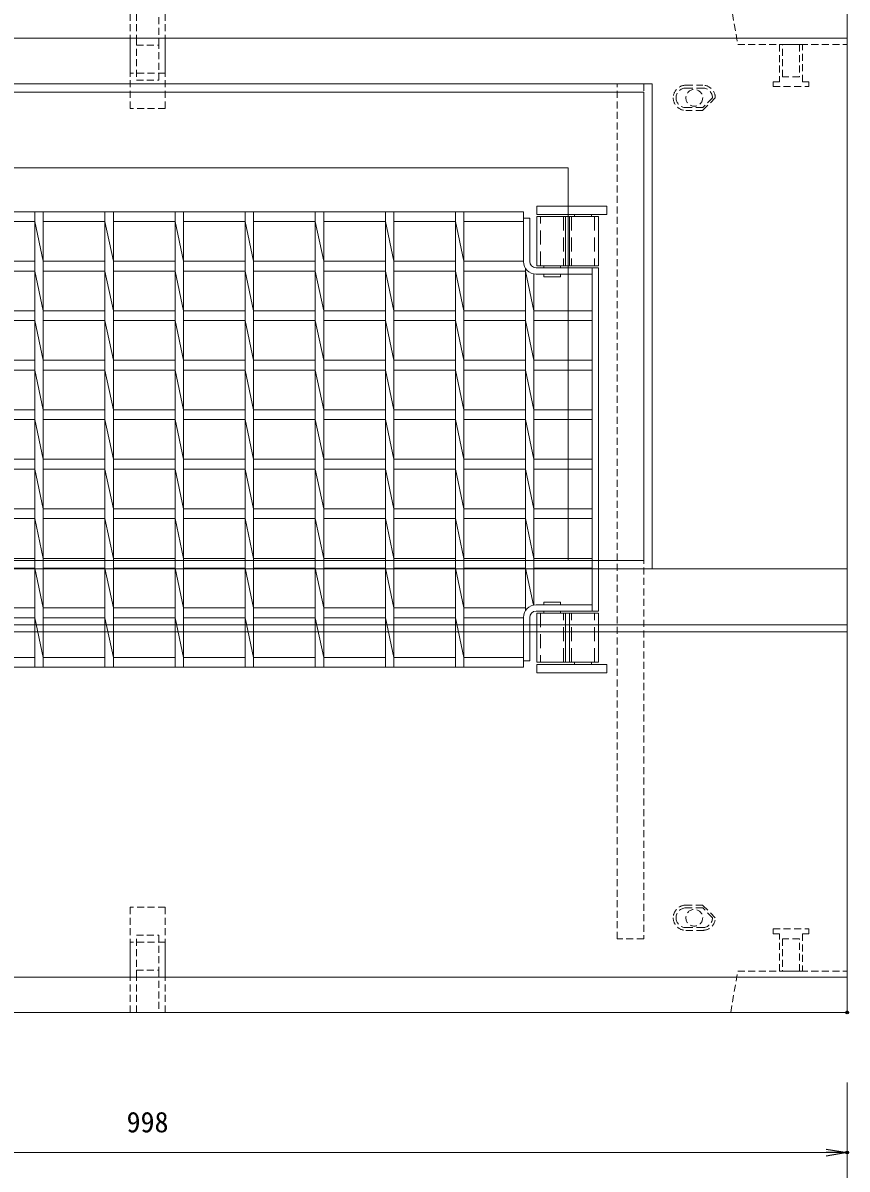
# Model space of a CAD drawing. Units: millimetres, scale not verified. Extents: x -1945 to 1945, y -1223 to 1617.
# Drawn here: x 265 to 852, y 376 to 1193 of the extents above; entities that cross this region are included whole.
import ezdxf
from ezdxf.enums import TextEntityAlignment as Align

# ---------------------------------------------------------------- set-up
doc = ezdxf.new("R2010")
doc.units = ezdxf.units.MM
doc.header["$LTSCALE"] = 10
doc.header["$PDMODE"] = 32
doc.header["$PDSIZE"] = 2
doc.linetypes.add('USER1', pattern=[0.75, 0.5, -0.25])
doc.linetypes.add('USER2', pattern=[1.5, 1, -0.5])
doc.layers.add('0-0_0', color=7, linetype='Continuous')
doc.layers.add('0-2_DEFPOINTS', color=7, linetype='Continuous')
for name, color, linetype, lineweight in [('0-3_KIJUN', 7, 'USER1', 18), ('0-5_SUNPO_S10', 3, 'Continuous', 18), ('0-7_10-グレーチング', 5, 'Continuous', 18)]:
    doc.layers.add(name, color=color, linetype=linetype, lineweight=lineweight)
doc.styles.add('ＭＳ ゴシック', font='')
doc.styles.get('ＭＳ ゴシック').set_extended_font_data('MS Gothic')

# ---------------------------------------------------------------- blocks, each defined once
blk = doc.blocks.new('_OPEN')
at = {"layer": '0-0_0'}
blk.add_line((0, 0), (-1, 0), dxfattribs=at)
blk.add_lwpolyline([(-1, 0.1667), (0, 0), (-1, -0.1667)], dxfattribs=at)
blk = doc.blocks.new('D14')
at = {"layer": '0-2_DEFPOINTS'}
blk.add_point((2797.48, 1807.39), dxfattribs=at)
at = {"layer": '0-5_SUNPO_S10'}
for p, q in [((1814.48, 1807.39), (2782.48, 1807.39)), ((2797.48, 1707.39), (2797.48, 1807.39))]:
    blk.add_line(p, q, dxfattribs=at)
at = {"layer": '0-5_SUNPO_S10', "xscale": 15, "yscale": 15}
blk.add_blockref('_OPEN', (2797.48, 1807.39), dxfattribs=at)
at = {"layer": '0-5_SUNPO_S10', "color": 7, "style": 'ＭＳ ゴシック'}
blk.add_text('998', height=14.66, dxfattribs=at).set_placement((2283.48, 1817.39), align=Align.BOTTOM_LEFT)
blk = doc.blocks.new('D15')
at = {"layer": '0-2_DEFPOINTS'}
for p in [(2797.48, 1907.39), (2797.48, 1807.39)]:
    blk.add_point(p, dxfattribs=at)
at = {"layer": '0-5_SUNPO_S10'}
for p, q in [((2797.48, 1857.39), (2797.48, 1807.39)), ((1814.48, 1807.39), (2782.48, 1807.39))]:
    blk.add_line(p, q, dxfattribs=at)
at = {"layer": '0-5_SUNPO_S10', "xscale": 15, "yscale": 15}
blk.add_blockref('_OPEN', (2797.48, 1807.39), dxfattribs=at)
at = {"layer": '0-5_SUNPO_S10', "color": 7, "style": 'ＭＳ ゴシック'}
blk.add_text('998', height=14.66, dxfattribs=at).set_placement((2283.48, 1817.39), align=Align.BOTTOM_LEFT)
blk = doc.blocks.new('M16_insert_dan')
at = {"layer": '0-3_KIJUN', "color": 3}
for points in [[(0, -12.5), (-50, -12.5), (-50, 12.5), (0, 12.5)], [(0, 8), (-30, 8), (-30, -8), (0, -8)]]:
    blk.add_lwpolyline(points, close=True, dxfattribs=at)
blk = doc.blocks.new('A$C4F656620')
at = {"layer": '0-7_10-グレーチング'}
for p, q in [((229.6, 248.75), (273.6, 248.75)), ((273.6, 248.75), (273.6, -76.25)), ((273.6, 248.75), (279.6, 248.75)), ((279.6, 248.75), (279.6, -76.25)), ((279.6, 248.75), (323.6, 248.75)), ((323.6, 248.75), (323.6, -76.25)), ((323.6, 248.75), (329.6, 248.75)), ((329.6, 248.75), (329.6, -76.25)), ((329.6, 248.75), (373.6, 248.75)), ((373.6, 248.75), (373.6, -76.25)), ((373.6, 248.75), (379.6, 248.75)), ((379.6, 248.75), (379.6, -76.25)), ((379.6, 248.75), (423.6, 248.75)), ((423.6, 248.75), (423.6, -76.25)), ((423.6, 248.75), (429.6, 248.75)), ((429.6, 248.75), (429.6, -76.25)), ((429.6, 248.75), (473.6, 248.75)), ((473.6, 248.75), (473.6, -76.25)), ((473.6, 248.75), (479.6, 248.75)), ((479.6, 248.75), (479.6, -76.25)), ((479.6, 248.75), (523.6, 248.75)), ((523.6, 248.75), (523.6, -76.25)), ((523.6, 248.75), (529.6, 248.75)), ((529.6, 248.75), (529.6, -76.25)), ((529.6, 248.75), (573.6, 248.75)), ((573.6, 248.75), (573.6, -76.25)), ((573.6, 248.75), (579.6, 248.75)), ((579.6, 248.75), (579.6, -76.25)), ((579.6, 248.75), (622.1, 248.75)), ((622.1, 241.75), (622.1, 248.75)), ((631.6, 252.75), (681.6, 252.75)), ((658.6, 246.75), (658.6, 245.25)), ((670.6, 246.75), (670.6, 245.25)), ((681.6, 246.75), (681.6, 252.75)), ((229.6, 241.75), (273.6, 241.75)), ((273.6, 241.75), (279.6, 213.42)), ((279.6, 241.75), (323.6, 241.75)), ((323.6, 241.75), (329.6, 213.42)), ((329.6, 241.75), (373.6, 241.75)), ((373.6, 241.75), (379.6, 213.42)), ((379.6, 241.75), (423.6, 241.75)), ((423.6, 241.75), (429.6, 213.42)), ((429.6, 241.75), (473.6, 241.75)), ((473.6, 241.75), (479.6, 213.42)), ((479.6, 241.75), (523.6, 241.75)), ((523.6, 241.75), (529.6, 213.42)), ((529.6, 241.75), (573.6, 241.75)), ((573.6, 241.75), (579.6, 213.42)), ((579.6, 241.75), (622.1, 241.75)), ((622.1, 244.25), (622.1, 213.25)), ((622.1, 244.25), (626.6, 244.25)), ((626.6, 244.25), (626.6, 213.25)), ((631.6, 210.25), (631.6, 245.25)), ((631.6, 245.25), (675.6, 245.25)), ((652.2, 245.25), (652.2, 210.25)), ((655, 245.25), (655, 210.25)), ((229.6, 213.42), (273.6, 213.42)), ((279.6, 213.42), (323.6, 213.42)), ((329.6, 213.42), (373.6, 213.42)), ((379.6, 213.42), (423.6, 213.42)), ((429.6, 213.42), (473.6, 213.42)), ((479.6, 213.42), (523.6, 213.42)), ((529.6, 213.42), (573.6, 213.42)), ((579.6, 213.42), (622.1, 213.42)), ((229.6, 206.42), (273.6, 206.42)), ((273.6, 206.42), (279.6, 178.09)), ((279.6, 206.42), (323.6, 206.42)), ((323.6, 206.42), (329.6, 178.09)), ((329.6, 206.42), (373.6, 206.42)), ((373.6, 206.42), (379.6, 178.09)), ((379.6, 206.42), (423.6, 206.42)), ((423.6, 206.42), (429.6, 178.09)), ((429.6, 206.42), (473.6, 206.42)), ((473.6, 206.42), (479.6, 178.09)), ((479.6, 206.42), (523.6, 206.42)), ((523.6, 206.42), (529.6, 178.09)), ((529.6, 206.42), (573.6, 206.42)), ((573.6, 206.42), (579.6, 178.09)), ((579.6, 206.42), (623.6, 206.42)), ((623.6, 208.28), (623.6, -35.77)), ((623.6, 206.42), (629.6, 178.09)), ((631.1, 208.75), (671.1, 208.75)), ((636.6, 208.75), (636.6, 210.25)), ((648.6, 208.75), (648.6, 210.25)), ((671.1, 208.75), (671.1, -36.25)), ((671.1, 208.75), (671.1, 204.25)), ((671.1, 208.75), (675.6, 208.75)), ((675.6, 208.75), (675.6, -36.25)), ((629.6, 204.38), (629.6, -31.87)), ((631.1, 204.25), (671.1, 204.25)), ((636.6, 204.25), (636.6, 202.25)), ((636.6, 202.25), (648.6, 202.25)), ((648.6, 204.25), (648.6, 202.25)), ((229.6, 178.09), (273.6, 178.09)), ((279.6, 178.09), (323.6, 178.09)), ((329.6, 178.09), (373.6, 178.09)), ((379.6, 178.09), (423.6, 178.09)), ((429.6, 178.09), (473.6, 178.09)), ((479.6, 178.09), (523.6, 178.09)), ((529.6, 178.09), (573.6, 178.09)), ((579.6, 178.09), (623.6, 178.09)), ((629.6, 178.09), (671.1, 178.09)), ((229.6, 171.09), (273.6, 171.09)), ((273.6, 171.09), (279.6, 142.75)), ((279.6, 171.09), (323.6, 171.09)), ((323.6, 171.09), (329.6, 142.75)), ((329.6, 171.09), (373.6, 171.09)), ((373.6, 171.09), (379.6, 142.75)), ((379.6, 171.09), (423.6, 171.09)), ((423.6, 171.09), (429.6, 142.75)), ((429.6, 171.09), (473.6, 171.09)), ((473.6, 171.09), (479.6, 142.75)), ((479.6, 171.09), (523.6, 171.09)), ((523.6, 171.09), (529.6, 142.75)), ((529.6, 171.09), (573.6, 171.09)), ((573.6, 171.09), (579.6, 142.75)), ((579.6, 171.09), (623.6, 171.09)), ((623.6, 171.09), (629.6, 142.75)), ((629.6, 171.09), (671.1, 171.09)), ((229.6, 142.75), (273.6, 142.75)), ((279.6, 142.75), (323.6, 142.75)), ((329.6, 142.75), (373.6, 142.75)), ((379.6, 142.75), (423.6, 142.75)), ((429.6, 142.75), (473.6, 142.75)), ((479.6, 142.75), (523.6, 142.75)), ((529.6, 142.75), (573.6, 142.75)), ((579.6, 142.75), (623.6, 142.75)), ((629.6, 142.75), (671.1, 142.75)), ((229.6, 135.75), (273.6, 135.75)), ((273.6, 135.75), (279.6, 107.42)), ((279.6, 135.75), (323.6, 135.75)), ((323.6, 135.75), (329.6, 107.42)), ((329.6, 135.75), (373.6, 135.75)), ((373.6, 135.75), (379.6, 107.42)), ((379.6, 135.75), (423.6, 135.75)), ((423.6, 135.75), (429.6, 107.42)), ((429.6, 135.75), (473.6, 135.75)), ((473.6, 135.75), (479.6, 107.42)), ((479.6, 135.75), (523.6, 135.75)), ((523.6, 135.75), (529.6, 107.42)), ((529.6, 135.75), (573.6, 135.75)), ((573.6, 135.75), (579.6, 107.42)), ((579.6, 135.75), (623.6, 135.75)), ((623.6, 135.75), (629.6, 107.42)), ((629.6, 135.75), (671.1, 135.75)), ((229.6, 107.42), (273.6, 107.42)), ((279.6, 107.42), (323.6, 107.42)), ((329.6, 107.42), (373.6, 107.42)), ((379.6, 107.42), (423.6, 107.42)), ((429.6, 107.42), (473.6, 107.42)), ((479.6, 107.42), (523.6, 107.42)), ((529.6, 107.42), (573.6, 107.42)), ((579.6, 107.42), (623.6, 107.42)), ((629.6, 107.42), (671.1, 107.42)), ((229.6, 100.42), (273.6, 100.42)), ((273.6, 100.42), (279.6, 72.09)), ((279.6, 100.42), (323.6, 100.42)), ((323.6, 100.42), (329.6, 72.09)), ((329.6, 100.42), (373.6, 100.42)), ((373.6, 100.42), (379.6, 72.09)), ((379.6, 100.42), (423.6, 100.42)), ((423.6, 100.42), (429.6, 72.09)), ((429.6, 100.42), (473.6, 100.42)), ((473.6, 100.42), (479.6, 72.09)), ((479.6, 100.42), (523.6, 100.42)), ((523.6, 100.42), (529.6, 72.09)), ((529.6, 100.42), (573.6, 100.42)), ((573.6, 100.42), (579.6, 72.09)), ((579.6, 100.42), (623.6, 100.42)), ((623.6, 100.42), (629.6, 72.09)), ((629.6, 100.42), (671.1, 100.42)), ((229.6, 72.09), (273.6, 72.09)), ((279.6, 72.09), (323.6, 72.09)), ((329.6, 72.09), (373.6, 72.09)), ((379.6, 72.09), (423.6, 72.09)), ((429.6, 72.09), (473.6, 72.09)), ((479.6, 72.09), (523.6, 72.09)), ((529.6, 72.09), (573.6, 72.09)), ((579.6, 72.09), (623.6, 72.09)), ((629.6, 72.09), (671.1, 72.09)), ((229.6, 65.09), (273.6, 65.09)), ((273.6, 65.09), (279.6, 36.75)), ((279.6, 65.09), (323.6, 65.09)), ((323.6, 65.09), (329.6, 36.75)), ((329.6, 65.09), (373.6, 65.09)), ((373.6, 65.09), (379.6, 36.75)), ((379.6, 65.09), (423.6, 65.09)), ((423.6, 65.09), (429.6, 36.75)), ((429.6, 65.09), (473.6, 65.09)), ((473.6, 65.09), (479.6, 36.75)), ((479.6, 65.09), (523.6, 65.09)), ((523.6, 65.09), (529.6, 36.75)), ((529.6, 65.09), (573.6, 65.09)), ((573.6, 65.09), (579.6, 36.75)), ((579.6, 65.09), (623.6, 65.09)), ((623.6, 65.09), (629.6, 36.75)), ((629.6, 65.09), (671.1, 65.09)), ((229.6, 36.75), (273.6, 36.75)), ((279.6, 36.75), (323.6, 36.75)), ((329.6, 36.75), (373.6, 36.75)), ((379.6, 36.75), (423.6, 36.75)), ((429.6, 36.75), (473.6, 36.75)), ((479.6, 36.75), (523.6, 36.75)), ((529.6, 36.75), (573.6, 36.75)), ((579.6, 36.75), (623.6, 36.75)), ((629.6, 36.75), (671.1, 36.75)), ((229.6, 29.75), (273.6, 29.75)), ((273.6, 29.75), (279.6, 1.42)), ((279.6, 29.75), (323.6, 29.75)), ((323.6, 29.75), (329.6, 1.42)), ((329.6, 29.75), (373.6, 29.75)), ((373.6, 29.75), (379.6, 1.42)), ((379.6, 29.75), (423.6, 29.75)), ((423.6, 29.75), (429.6, 1.42)), ((429.6, 29.75), (473.6, 29.75)), ((473.6, 29.75), (479.6, 1.42)), ((479.6, 29.75), (523.6, 29.75)), ((523.6, 29.75), (529.6, 1.42)), ((529.6, 29.75), (573.6, 29.75)), ((573.6, 29.75), (579.6, 1.42)), ((579.6, 29.75), (623.6, 29.75)), ((623.6, 29.75), (629.6, 1.42)), ((629.6, 29.75), (671.1, 29.75)), ((229.6, 1.42), (273.6, 1.42)), ((279.6, 1.42), (323.6, 1.42)), ((329.6, 1.42), (373.6, 1.42)), ((379.6, 1.42), (423.6, 1.42)), ((429.6, 1.42), (473.6, 1.42)), ((479.6, 1.42), (523.6, 1.42)), ((529.6, 1.42), (573.6, 1.42)), ((579.6, 1.42), (623.6, 1.42)), ((629.6, 1.42), (671.1, 1.42)), ((229.6, -5.58), (273.6, -5.58)), ((273.6, -5.58), (279.6, -33.91)), ((279.6, -5.58), (323.6, -5.58)), ((323.6, -5.58), (329.6, -33.91)), ((329.6, -5.58), (373.6, -5.58)), ((373.6, -5.58), (379.6, -33.91)), ((379.6, -5.58), (423.6, -5.58)), ((423.6, -5.58), (429.6, -33.91)), ((429.6, -5.58), (473.6, -5.58)), ((473.6, -5.58), (479.6, -33.91)), ((479.6, -5.58), (523.6, -5.58)), ((523.6, -5.58), (529.6, -33.91)), ((529.6, -5.58), (573.6, -5.58)), ((573.6, -5.58), (579.6, -33.91)), ((579.6, -5.58), (623.6, -5.58)), ((623.6, -5.58), (629.19, -31.95)), ((629.6, -5.58), (671.1, -5.58)), ((631.1, -31.75), (671.1, -31.75)), ((636.6, -29.75), (648.6, -29.75)), ((636.6, -31.75), (636.6, -29.75)), ((648.6, -31.75), (648.6, -29.75)), ((671.1, -36.25), (671.1, -31.75)), ((229.6, -33.91), (273.6, -33.91)), ((279.6, -33.91), (323.6, -33.91)), ((329.6, -33.91), (373.6, -33.91)), ((379.6, -33.91), (423.6, -33.91)), ((429.6, -33.91), (473.6, -33.91)), ((479.6, -33.91), (523.6, -33.91)), ((529.6, -33.91), (573.6, -33.91)), ((579.6, -33.91), (623.6, -33.91)), ((622.1, -71.75), (622.1, -40.75)), ((626.6, -71.75), (626.6, -40.75)), ((631.1, -36.25), (671.1, -36.25)), ((631.6, -37.75), (631.6, -72.75)), ((636.6, -36.25), (636.6, -37.75)), ((648.6, -36.25), (648.6, -37.75)), ((652.2, -72.75), (652.2, -37.75)), ((655, -72.75), (655, -37.75)), ((671.1, -36.25), (675.6, -36.25)), ((229.6, -40.91), (273.6, -40.91)), ((273.6, -40.91), (279.6, -69.25)), ((279.6, -40.91), (323.6, -40.91)), ((323.6, -40.91), (329.6, -69.25)), ((329.6, -40.91), (373.6, -40.91)), ((373.6, -40.91), (379.6, -69.25)), ((379.6, -40.91), (423.6, -40.91)), ((423.6, -40.91), (429.6, -69.25)), ((429.6, -40.91), (473.6, -40.91)), ((473.6, -40.91), (479.6, -69.25)), ((479.6, -40.91), (523.6, -40.91)), ((523.6, -40.91), (529.6, -69.25)), ((529.6, -40.91), (573.6, -40.91)), ((573.6, -40.91), (579.6, -69.25)), ((579.6, -40.91), (622.1, -40.91)), ((229.6, -69.25), (273.6, -69.25)), ((279.6, -69.25), (323.6, -69.25)), ((329.6, -69.25), (373.6, -69.25)), ((379.6, -69.25), (423.6, -69.25)), ((429.6, -69.25), (473.6, -69.25)), ((479.6, -69.25), (523.6, -69.25)), ((529.6, -69.25), (573.6, -69.25)), ((579.6, -69.25), (622.1, -69.25)), ((622.1, -69.25), (622.1, -76.25)), ((622.1, -71.75), (626.6, -71.75)), ((631.6, -72.75), (675.6, -72.75)), ((658.6, -74.25), (658.6, -72.75)), ((670.6, -74.25), (670.6, -72.75)), ((229.6, -76.25), (273.6, -76.25)), ((273.6, -76.25), (279.6, -76.25)), ((279.6, -76.25), (323.6, -76.25)), ((323.6, -76.25), (329.6, -76.25)), ((329.6, -76.25), (373.6, -76.25)), ((373.6, -76.25), (379.6, -76.25)), ((379.6, -76.25), (423.6, -76.25)), ((423.6, -76.25), (429.6, -76.25)), ((429.6, -76.25), (473.6, -76.25)), ((473.6, -76.25), (479.6, -76.25)), ((479.6, -76.25), (523.6, -76.25)), ((523.6, -76.25), (529.6, -76.25)), ((529.6, -76.25), (573.6, -76.25)), ((573.6, -76.25), (579.6, -76.25)), ((579.6, -76.25), (622.1, -76.25)), ((681.6, -80.25), (631.6, -80.25)), ((681.6, -74.25), (681.6, -80.25))]:
    blk.add_line(p, q, dxfattribs=at)
at = {"layer": '0-7_10-グレーチング', "linetype": 'USER2'}
for p, q in [((634.4, 210.25), (634.4, 245.25)), ((650.8, 245.25), (650.8, 210.25)), ((656.4, 245.25), (656.4, 210.25)), ((672.8, 245.25), (672.8, 210.25)), ((634.4, -37.75), (634.4, -72.75)), ((650.8, -72.75), (650.8, -37.75)), ((656.4, -72.75), (656.4, -37.75)), ((672.8, -72.75), (672.8, -37.75))]:
    blk.add_line(p, q, dxfattribs=at)
at = {"layer": '0-7_10-グレーチング'}
for points in [[(681.6, 246.75), (631.6, 246.75), (631.6, 252.75)], [(681.6, 246.75), (631.6, 246.75), (631.6, 252.75)], [(631.6, 210.25), (675.6, 210.25), (675.6, 245.25)], [(631.6, -37.75), (675.6, -37.75), (675.6, -72.75)], [(681.6, -74.25), (631.6, -74.25), (631.6, -80.25)]]:
    blk.add_lwpolyline(points, dxfattribs=at)
for centre, radius, start, end in [((631.1, 213.25), 9, 180, 270), ((631.1, 213.25), 4.5, 180, 270), ((631.1, -40.75), 9, 90, 180), ((631.1, -40.75), 4.5, 90, 180)]:
    blk.add_arc(centre, radius, start, end, dxfattribs=at)

msp = doc.modelspace()

# ---------------------------------------------------------------- linework, layer by layer
at = {"layer": '0-3_KIJUN'}
for p, q in [((737.48, 1148.89), (749.48, 1148.89)), ((737.48, 1146.89), (749.48, 1146.89)), ((758.48, 1139.89), (749.48, 1130.89)), ((756.48, 1139.89), (749.48, 1132.89)), ((749.48, 1132.89), (737.48, 1132.89)), ((749.48, 1130.89), (737.48, 1130.89)), ((749.48, 563.89), (737.48, 563.89)), ((749.48, 561.89), (737.48, 561.89)), ((758.48, 554.89), (749.48, 563.89)), ((756.48, 554.89), (749.48, 561.89)), ((737.48, 547.89), (749.48, 547.89)), ((737.48, 545.89), (749.48, 545.89))]:
    msp.add_line(p, q, dxfattribs=at)
at = {"layer": '0-3_KIJUN', "linetype": 'Continuous'}
for p, q in [((852.48, 803.89), (713.48, 803.89)), ((-145.52, 763.89), (852.48, 763.89)), ((-145.52, 758.89), (852.48, 758.89))]:
    msp.add_line(p, q, dxfattribs=at)
for points in [[(852.48, 487.39), (-145.52, 487.39), (-145.52, 1207.39), (852.48, 1207.39)], [(852.48, 1182.39), (-145.52, 1182.39), (-145.52, 512.39), (852.48, 512.39)], [(713.48, 1149.89), (-6.52, 1149.89), (-6.52, 803.89), (713.48, 803.89)], [(707.48, 1143.89), (-0.52, 1143.89), (-0.52, 809.89), (707.48, 809.89)], [(653.48, 1089.89), (53.48, 1089.89), (53.48, 809.89), (653.48, 809.89)]]:
    msp.add_lwpolyline(points, close=True, dxfattribs=at)
at = {"layer": '0-3_KIJUN'}
for points in [[(774.48, 1177.89), (852.48, 1177.89), (852.48, 1207.39), (769.48, 1207.39)], [(820.7, 1177.89), (804.25, 1177.89), (804.25, 1151.39), (799.73, 1151.39), (799.73, 1147.89), (825.23, 1147.89), (825.23, 1151.39), (820.7, 1151.39)], [(806.48, 1177.89), (818.48, 1177.89), (818.48, 1154.89), (806.48, 1154.89)], [(688.48, 1149.89), (707.48, 1149.89), (707.48, 539.89), (688.48, 539.89)], [(820.7, 516.89), (804.25, 516.89), (804.25, 543.39), (799.73, 543.39), (799.73, 546.89), (825.23, 546.89), (825.23, 543.39), (820.7, 543.39)], [(806.48, 516.89), (818.48, 516.89), (818.48, 539.89), (806.48, 539.89)], [(774.48, 516.89), (852.48, 516.89), (852.48, 487.39), (769.48, 487.39)]]:
    msp.add_lwpolyline(points, close=True, dxfattribs=at)
for centre in [(743.48, 1139.89), (743.48, 554.89)]:
    msp.add_circle(centre, 6, dxfattribs=at)
for centre, radius, start, end in [((737.48, 1139.89), 9, 90, 180), ((737.48, 1139.89), 7, 90, 180), ((749.48, 1139.89), 9, 0, 90), ((749.48, 1139.89), 7, 0, 90), ((737.48, 1139.89), 9, 180, 270), ((737.48, 1139.89), 7, 180, 270), ((737.48, 554.89), 9, 90, 180), ((737.48, 554.89), 7, 90, 180), ((737.48, 554.89), 9, 180, 270), ((737.48, 554.89), 7, 180, 270), ((749.48, 554.89), 9, 270, 360), ((749.48, 554.89), 7, 270, 360)]:
    msp.add_arc(centre, radius, start, end, dxfattribs=at)

# ---------------------------------------------------------------- block references
at = {"layer": '0-3_KIJUN', "rotation": 90}
for p in [(353.48, 1207.39), (353.48, 1182.39)]:
    msp.add_blockref('M16_insert_dan', p, dxfattribs=at)
at = {"layer": '0-3_KIJUN', "xscale": -1, "rotation": 90}
for p in [(353.48, 512.39), (353.48, 487.39)]:
    msp.add_blockref('M16_insert_dan', p, dxfattribs=at)
at = {"layer": '0-5_SUNPO_S10'}
for name in ['D15', 'D14']:
    msp.add_blockref(name, (-1945, -1420), dxfattribs=at)
at = {"layer": '0-7_10-グレーチング'}
msp.add_blockref('A$C4F656620', (-0.52, 809.89), dxfattribs=at)

doc.saveas('drawing.dxf')
